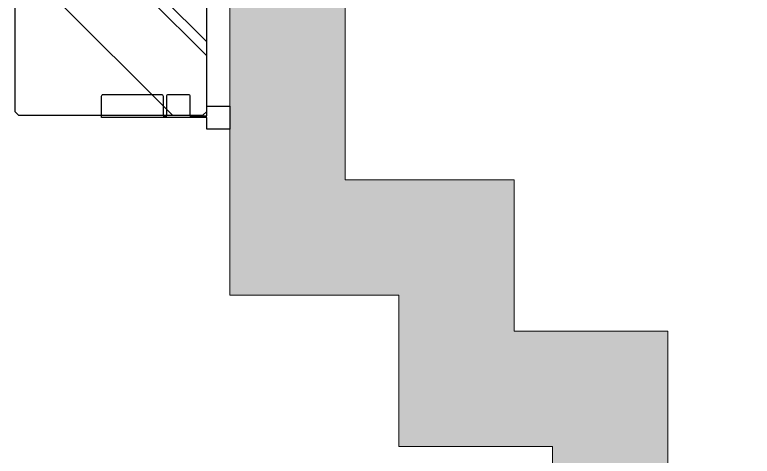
# Model space of a CAD drawing. Header units: metres. Extents: x 11076 to 23011, y 5678 to 28676.
# Drawn here: x 19227 to 20187, y 11290 to 11864 of the extents above; entities that cross this region are included whole.
import ezdxf

# ---------------------------------------------------------------- set-up
doc = ezdxf.new("R2010")
doc.units = ezdxf.units.M
doc.linetypes.add('CONTINUA', pattern=[0])
doc.layers.add('0001 Bloques Estándar concep', color=7, linetype='Continuous', true_color=0x013e84)
doc.layers.add('3201_Baixa distribució', color=7, linetype='CONTINUA', lineweight=18)
doc.layers.add('_Co MUROS', color=1, linetype='Continuous')
doc.layers.add('_Co TABIQUERIA', color=3, linetype='Continuous')

# ---------------------------------------------------------------- blocks, each defined once
blk = doc.blocks.new('Visio Poste Visto Ancho 990 Alto 3000mm con 6 est vidrio 30x30 planta')
at = {"layer": '0001 Bloques Estándar concep', "ltscale": 10}
h = blk.add_hatch(dxfattribs=at)
h.set_pattern_fill('AR-RROOF', color=256, scale=10, angle=45, style=0)
h.set_pattern_definition([(45, (0, 54), (215.526, 574.736), [3810, -508, 1270, -254]), (45, (149.07, 382.68), (-418.48, 59.27), [762, -83.82, 1524, -190.5]), (45, (-62.86, 296.47), (813.611, 1054.282), [2032, -355.6, 1016, -254])])
h.paths.add_polyline_path([(23, -280), (1003, -280), (1008, -275), (1008, -35), (1003, -30), (23, -30), (18, -35), (18, -275)])
at = {"layer": '0001 Bloques Estándar concep', "ltscale": 50}
for points in [[(45, -89, 0.414214), (43, -87), (17, -87), (17, -82), (43, -82, 0.414214), (45, -80), (45, -54, 0.414214), (43, -52), (17, -52), (17, -30), (30, -30), (30, 0), (0, 0), (0, -30), (15, -30), (15, -167), (43, -167, 0.414214), (45, -165)], [(981, -89, -0.414214), (983, -87), (1009, -87), (1009, -82), (983, -82, -0.414214), (981, -80), (981, -54, -0.414214), (983, -52), (1009, -52), (1009, -30), (996, -30), (996, 0), (1026, 0), (1026, -30), (1011, -30), (1011, -167), (983, -167, -0.414214), (981, -165)]]:
    blk.add_lwpolyline(points, format="xyb", close=True, dxfattribs=at)
at = {"layer": '0001 Bloques Estándar concep', "ltscale": 10}
blk.add_lwpolyline([(23, -280), (1003, -280), (1008, -275), (1008, -35), (1003, -30), (23, -30), (18, -35), (18, -275)], close=True, dxfattribs=at)
blk = doc.blocks.new('*U146')
at = {"rotation": 270}
blk.add_blockref('Visio Poste Visto Ancho 990 Alto 3000mm con 6 est vidrio 30x30 planta', (335.72, 802.36), dxfattribs=at)
blk = doc.blocks.new('*U147')
at = {"layer": '_Co TABIQUERIA', "color": 0, "linetype": 'ByBlock', "lineweight": -2, "transparency": 16777216}
blk.add_blockref('*U146', (0, 0), dxfattribs=at)

msp = doc.modelspace()

# ---------------------------------------------------------------- hatches: boundary and pattern name
at = {"layer": '3201_Baixa distribució', "linetype": 'CONTINUA', "lineweight": 18, "transparency": 33554687}
for points in [[(19657.29, 11987.91), (19507.29, 11987.91), (19507.29, 11547.26), (19877.29, 11547.26), (19877.29, 11649.45), (19657.29, 11649.45)], [(19877.29, 11547.26), (19507.29, 11547.26), (19507.29, 11499.44), (19877.29, 11499.44)], [(20077.29, 11452.45), (19877.29, 11452.45), (19877.29, 11499.44), (19727.28, 11499.44), (19727.28, 11302.44), (20077.29, 11302.44)], [(20187.29, 11277.44), (20077.29, 11277.44), (20077.29, 11302.44), (19927.28, 11302.44), (19927.28, 11127.44), (20187.29, 11127.44)]]:
    msp.add_hatch(color=256, dxfattribs=at).paths.add_polyline_path(points)
at = {"layer": '_Co MUROS', "linetype": 'CONTINUA', "lineweight": 15, "transparency": 33554687}
for points in [[(19507.29, 16265.76), (19507.29, 11649.45), (19657.29, 11649.45), (19657.29, 16265.76)], [(19507.29, 11499.44), (19727.28, 11499.44), (19727.28, 11649.45), (19507.29, 11649.45)], [(19727.28, 11649.45), (19727.28, 11452.45), (19877.29, 11452.45), (19877.29, 11649.45)], [(19727.28, 11302.44), (19927.28, 11302.44), (19927.28, 11452.45), (19727.28, 11452.45)], [(19927.28, 11452.45), (19927.28, 11127.44), (20037.29, 11127.44), (20037.29, 11277.44), (20077.29, 11277.44), (20077.29, 11452.45)]]:
    msp.add_hatch(color=256, dxfattribs=at).paths.add_polyline_path(points)

# ---------------------------------------------------------------- linework, layer by layer
at = {"layer": '3201_Baixa distribució', "linetype": 'CONTINUA', "lineweight": 18, "transparency": 33554687}
for p, q in [((19507.29, 16265.76), (19507.29, 11649.45)), ((19657.29, 11649.45), (19657.29, 14615.76)), ((19507.29, 11649.45), (19507.29, 11499.44)), ((19727.28, 11649.45), (19657.29, 11649.45)), ((19877.29, 11649.45), (19727.28, 11649.45)), ((19877.29, 11452.45), (19877.29, 11649.45)), ((19507.29, 11499.44), (19727.28, 11499.44)), ((19727.28, 11499.44), (19727.28, 11452.45)), ((19727.28, 11452.45), (19727.28, 11302.44)), ((19927.28, 11452.45), (19877.29, 11452.45)), ((20077.29, 11452.45), (19927.28, 11452.45)), ((20077.29, 11277.44), (20077.29, 11452.45)), ((19727.28, 11302.44), (19927.28, 11302.44)), ((19927.28, 11302.44), (19927.28, 11127.44))]:
    msp.add_line(p, q, dxfattribs=at)

# ---------------------------------------------------------------- block references
at = {"layer": '_Co TABIQUERIA'}
msp.add_blockref('*U147', (19171.57, 11939.27), dxfattribs=at)

doc.saveas('drawing.dxf')
